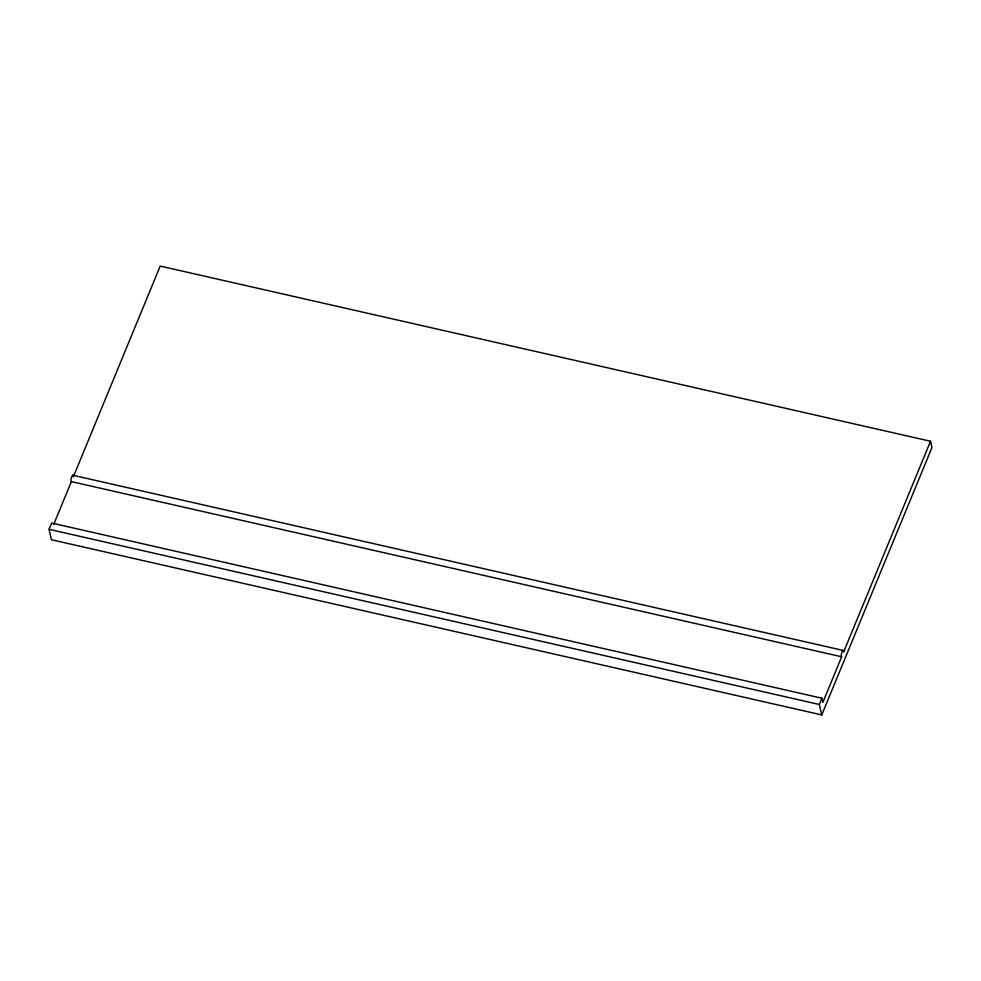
<?xml version="1.0" encoding="UTF-8"?>
<svg xmlns="http://www.w3.org/2000/svg" width="981" height="981" viewBox="0 0 981 981"><rect width="100%" height="100%" fill="white"/><g stroke="black" fill="none" stroke-linecap="round" stroke-linejoin="round"><path stroke-width="1.47" d="M930.503 441.254L931.95 447.557L821.747 714.916L51.453 539.746L49.05 529.323L51.637 523.057L821.931 698.227L822.887 702.347L841.661 656.78A3.274 0.932 -77.2 0 1 842.054 651.801A3.274 0.932 -77.2 0 1 843.623 652.022L930.503 441.254L160.197 266.084L73.33 476.852M53.722 524.418L71.368 481.61A3.274 0.932 -77.2 0 1 71.564 477.109A3.274 0.932 -77.2 0 1 73.293 476.018M821.747 714.916L819.356 704.493L821.931 698.227M72.864 475.245L843.17 650.415M71.368 481.61L841.661 656.78M49.05 529.323L819.356 704.493"/></g></svg>
